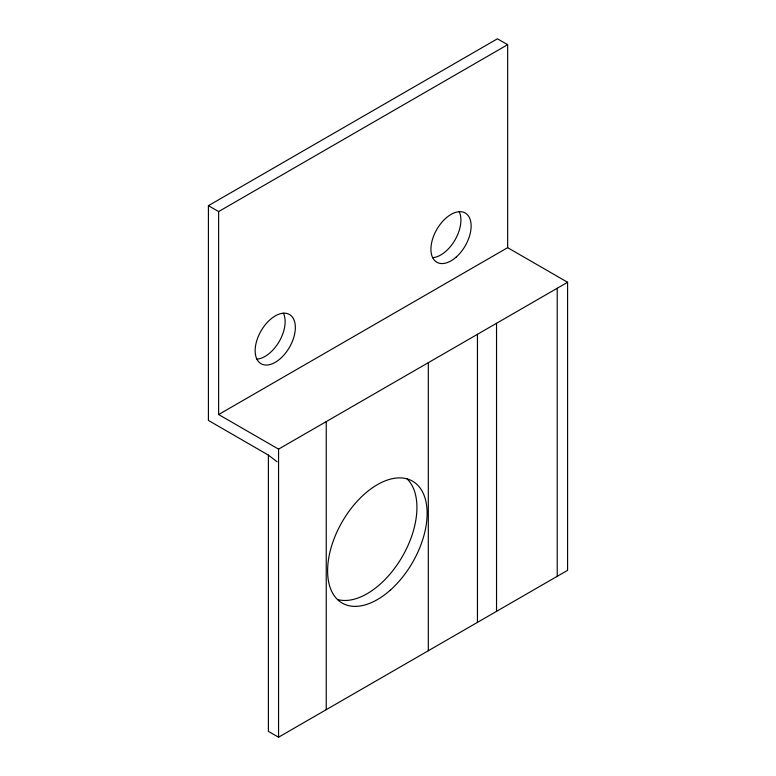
<?xml version="1.0" encoding="UTF-8"?>
<svg xmlns="http://www.w3.org/2000/svg" width="776" height="776" viewBox="0 0 776 776"><rect width="100%" height="100%" fill="white"/><g stroke="black" fill="none" stroke-linecap="round" stroke-linejoin="round"><path stroke-width="1.16" d="M277.09 461.769L268.389 455.114L208.414 420.427L208.414 205.669L497.445 38.8L507.649 44.698L507.649 247.67L218.628 414.539L218.628 211.567L507.649 44.698M218.628 414.539L278.555 449.139L567.586 282.27L567.586 570.331L278.555 737.2L268.389 731.39L268.389 455.114M507.649 247.67L567.586 282.27M208.414 205.669L218.628 211.567M557.216 288.245L557.216 576.316M496.533 323.282L496.533 611.352M477.453 334.301L477.453 622.371M428.313 362.673L428.313 650.734M326.23 421.61L326.23 709.681M278.555 449.139L278.555 737.2M407.08 478.87A70.383 40.633 -60 0 1 402.346 556.547A70.383 40.633 -60 0 1 337.444 599.489M283.405 313.174A28.421 16.412 -60 0 1 279.253 341.421A28.421 16.412 -60 0 1 256.866 359.142M459.179 211.693A28.421 16.412 -60 0 1 455.027 239.939A28.421 16.412 -60 0 1 432.639 257.651M390.25 590.197A70.383 40.633 -60 0 0 412.56 481.178A70.383 40.633 -60 0 0 329.296 555.005A70.383 40.633 -60 0 0 390.25 590.197M456.23 257.04A28.421 16.412 -60 0 0 465.241 213.012A28.421 16.412 -60 0 0 431.611 242.83A28.421 16.412 -60 0 0 456.23 257.04M280.456 358.522A28.421 16.412 -60 0 0 289.458 314.493A28.421 16.412 -60 0 0 255.838 344.311A28.421 16.412 -60 0 0 280.456 358.522"/></g></svg>
